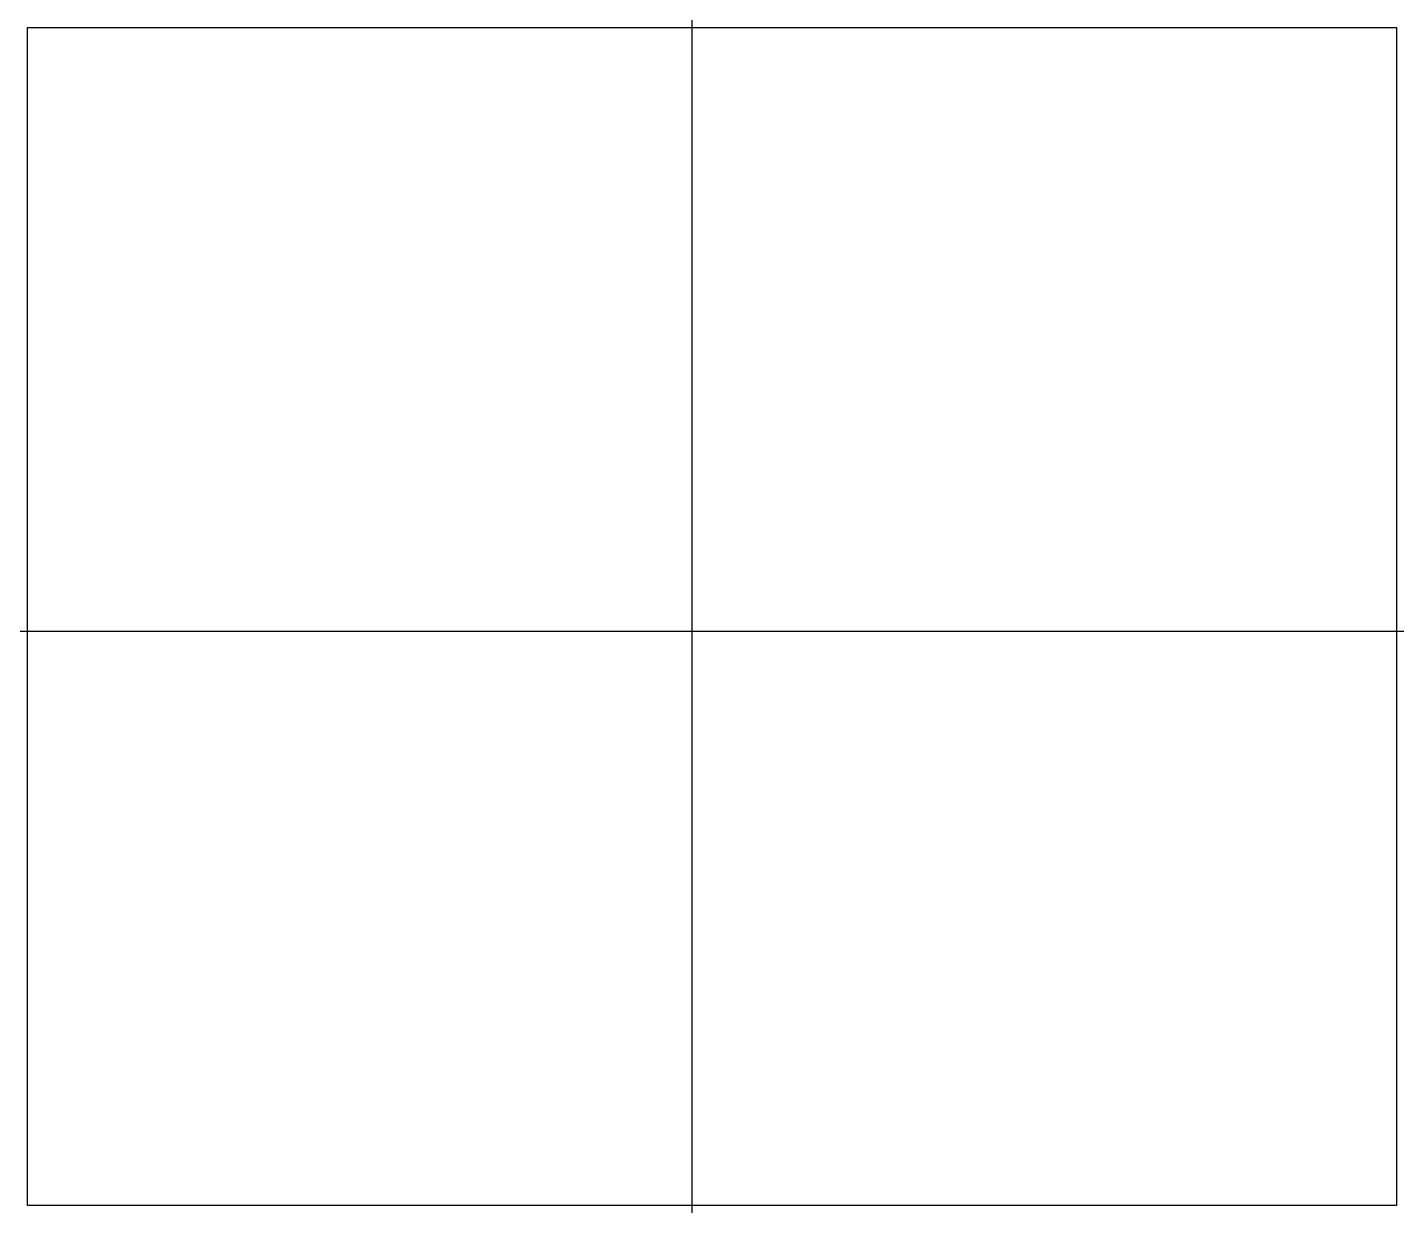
# Model space of a CAD drawing. Header units: millimetres. Extents: x -66 to 70, y -57 to 60.
import ezdxf

# ---------------------------------------------------------------- set-up
doc = ezdxf.new("R2010")
doc.units = ezdxf.units.MM

msp = doc.modelspace()

# ---------------------------------------------------------------- linework, layer by layer
for p, q in [((-66, 60), (70, 60)), ((-66, -57), (-66, 60)), ((70, 60), (70, -57)), ((70, -57), (-66, -57))]:
    msp.add_line(p, q)
for direction in [(0, -1), (-1, 0)]:
    msp.add_xline((0, 0), direction)

doc.saveas('drawing.dxf')
